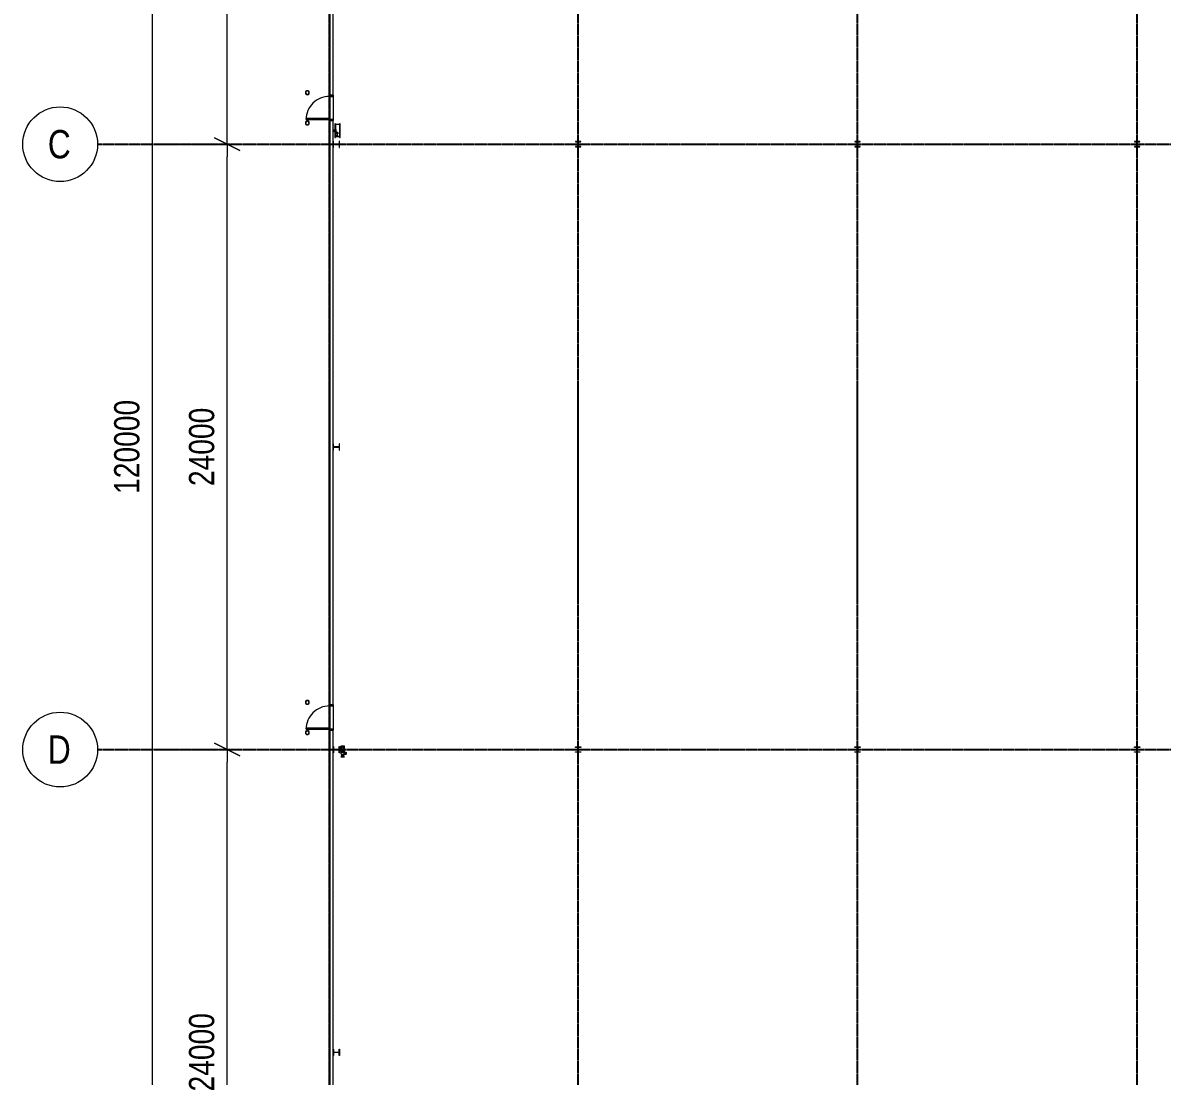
# Model space of a CAD drawing. Header units: millimetres. Extents: x -637480 to 299894, y -125373 to 39000.
# Drawn here: x -12160 to 33029, y -84949 to -43187 of the extents above; entities that cross this region are included whole.
import ezdxf
from ezdxf.enums import TextEntityAlignment as Align

# ---------------------------------------------------------------- set-up
doc = ezdxf.new("R2010")
doc.units = ezdxf.units.MM
doc.linetypes.add('Xref building Toll$0$Grid Line', pattern=[22.225, 12.7, -3.175, 3.175, -3.175])
for name, color, linetype, lineweight in [('AM_BOR', 4, 'Continuous', 25), ('Xref building Toll$0$A-DOOR', 31, 'Continuous', 9), ('Xref building Toll$0$A-DOOR-HDLN', 31, 'Continuous', 9), ('Xref building Toll$0$A-FLOR', 192, 'Continuous', 25), ('Xref building Toll$0$A-GENM', 13, 'Continuous', 9), ('Xref building Toll$0$A-WALL', 113, 'Continuous', 9), ('Xref building Toll$0$annotation - dimensions', 7, 'Continuous', 0), ('Xref building Toll$0$annotation - text', 7, 'Continuous', 0), ('Xref building Toll$0$P-SANR-FIXT', 6, 'Continuous', 9), ('Xref building Toll$0$S-COLS', 52, 'Continuous', 9)]:
    doc.layers.add(name, color=color, linetype=linetype, lineweight=lineweight)
doc.layers.add('Xref building Toll$0$S-GRID', color=8, linetype='Continuous')
doc.styles.add('Xref building Toll$0$1 200 sub headings', font='arial.ttf', dxfattribs={"width": 0.821429, "height": 560})
doc.styles.add('Xref building Toll$0$1 500 general', font='arial.ttf', dxfattribs={"width": 0.870588, "height": 850})
doc.styles.add('Xref building Toll$0$1 500 general_0', font='arial.ttf', dxfattribs={"width": 0.870588})
doc.dimstyles.new('Xref building Toll$0$1 500', dxfattribs={"dimtxt": 850, "dimasz": 425, "dimexe": 425, "dimexo": 0.0625, "dimgap": 425, "dimtad": 1, "dimdec": 0, "dimzin": 11, "dimdsep": 46, "dimtxsty": 'Xref building Toll$0$1 500 general', "dimblk": 'Xref building Toll$0$_Oblique_2.0', "dimcen": 0.09, "dimclrd": 256, "dimclre": 256, "dimadec": 4, "dimazin": 3, "dimtfac": 1, "dimtdec": 0, "dimtmove": 2, "dimatfit": 1, "dimldrblk": 'Xref building Toll$0$TerminatorOpen_2.0', "dimfxl": 1700, "dimfxlon": 1, "dimfrac": 2, "dimtolj": 1, "dimtzin": 11, "dimlwd": 0, "dimlwe": 0, "dimarcsym": 0})

# ---------------------------------------------------------------- blocks, each defined once
blk = doc.blocks.new('*U209')
at = {"layer": 'Xref building Toll$0$annotation - text', "linetype": 'Continuous', "lineweight": 13}
blk.add_circle((0, 0), 0.732, dxfattribs=at)
at = {"layer": 'Xref building Toll$0$annotation - text', "style": 'Xref building Toll$0$1 200 sub headings', "width": 0.8}
blk.add_text('C', height=0.556, dxfattribs=at).set_placement((-0.017, 0), align=Align.MIDDLE_CENTER)
blk = doc.blocks.new('*U210')
at = {"layer": 'Xref building Toll$0$annotation - text', "linetype": 'Continuous', "lineweight": 13}
blk.add_circle((0, 0), 0.732, dxfattribs=at)
at = {"layer": 'Xref building Toll$0$annotation - text', "style": 'Xref building Toll$0$1 200 sub headings', "width": 0.8}
blk.add_text('D', height=0.556, dxfattribs=at).set_placement((-0.017, 0), align=Align.MIDDLE_CENTER)
blk = doc.blocks.new('Xref building Toll$0$_Oblique_2.0')
at = {"color": 0, "linetype": 'ByBlock', "lineweight": -2}
for p, q in [((0.5, 1), (-0.5, -1)), ((0, 0), (-1, 0))]:
    blk.add_line(p, q, dxfattribs=at)
blk = doc.blocks.new('*D239')
at = {"layer": 'Defpoints', "color": 0, "linetype": 'Continuous', "transparency": 16777216}
for p in [(-312188, 163299), (-307043, 163299), (-312188, 139299)]:
    blk.add_point(p, dxfattribs=at)
at = {"layer": 'Xref building Toll$0$annotation - dimensions', "linetype": 'Continuous', "lineweight": 0, "transparency": 16777216}
for p, q in [((-309043, 163299), (-306543, 163299)), ((-307043, 139799), (-307043, 162799)), ((-309043, 139299), (-306543, 139299))]:
    blk.add_line(p, q, dxfattribs=at)
at = {"layer": 'Xref building Toll$0$annotation - dimensions', "linetype": 'Continuous', "lineweight": 0, "transparency": 16777216, "xscale": 500, "yscale": 500, "zscale": 500}
for p, rotation in [((-307043, 163299), 90), ((-307043, 139299), 270)]:
    blk.add_blockref('Xref building Toll$0$_Oblique_2.0', p, dxfattribs=dict(at, rotation=rotation))
at = {"layer": 'Xref building Toll$0$annotation - dimensions', "color": 0, "linetype": 'Continuous', "lineweight": 0, "transparency": 16777216, "insert": (-308054, 151299), "char_height": 1000, "attachment_point": 5, "rotation": 90, "style": 'Xref building Toll$0$1 500 general_0'}
blk.add_mtext('\\A1;\\H1x;\\W0.8;24000', dxfattribs=at)
blk = doc.blocks.new('Xref building Toll$0$TerminatorOpen_2.0')
at = {"color": 0, "linetype": 'ByBlock', "lineweight": -2}
for q in [(-1, 1), (-1, 0), (-1, -1)]:
    blk.add_line((0, 0), q, dxfattribs=at)
blk = doc.blocks.new('*D241')
at = {"layer": 'Defpoints', "color": 0, "linetype": 'Continuous', "transparency": 16777216}
for p in [(-310013, 235299), (-300595, 235299), (-303162, 115299)]:
    blk.add_point(p, dxfattribs=at)
at = {"layer": 'Xref building Toll$0$annotation - dimensions', "linetype": 'Continuous', "lineweight": 0, "transparency": 16777216}
for p, q in [((-308013, 235299), (-310513, 235299)), ((-310013, 115799), (-310013, 234799)), ((-308013, 115299), (-310513, 115299))]:
    blk.add_line(p, q, dxfattribs=at)
at = {"layer": 'Xref building Toll$0$annotation - dimensions', "linetype": 'Continuous', "lineweight": 0, "transparency": 16777216, "xscale": 500, "yscale": 500, "zscale": 500}
for p, rotation in [((-310013, 235299), 90), ((-310013, 115299), 270)]:
    blk.add_blockref('Xref building Toll$0$_Oblique_2.0', p, dxfattribs=dict(at, rotation=rotation))
at = {"layer": 'Xref building Toll$0$annotation - dimensions', "color": 0, "linetype": 'Continuous', "lineweight": 0, "transparency": 16777216, "insert": (-311023, 175299), "char_height": 1000, "attachment_point": 5, "rotation": 90, "style": 'Xref building Toll$0$1 500 general_0'}
blk.add_mtext('\\A1;\\H1x;\\W0.8;120000', dxfattribs=at)
blk = doc.blocks.new('*D235')
at = {"layer": 'Defpoints', "color": 0, "linetype": 'Continuous', "transparency": 16777216}
for p in [(-312188, 187299), (-307043, 187299), (-312188, 163299)]:
    blk.add_point(p, dxfattribs=at)
at = {"layer": 'Xref building Toll$0$annotation - dimensions', "linetype": 'Continuous', "lineweight": 0, "transparency": 16777216}
for p, q in [((-309043, 187299), (-306543, 187299)), ((-307043, 163799), (-307043, 186799)), ((-309043, 163299), (-306543, 163299))]:
    blk.add_line(p, q, dxfattribs=at)
at = {"layer": 'Xref building Toll$0$annotation - dimensions', "linetype": 'Continuous', "lineweight": 0, "transparency": 16777216, "xscale": 500, "yscale": 500, "zscale": 500}
for p, rotation in [((-307043, 187299), 90), ((-307043, 163299), 270)]:
    blk.add_blockref('Xref building Toll$0$_Oblique_2.0', p, dxfattribs=dict(at, rotation=rotation))
at = {"layer": 'Xref building Toll$0$annotation - dimensions', "color": 0, "linetype": 'Continuous', "lineweight": 0, "transparency": 16777216, "insert": (-308054, 175299), "char_height": 1000, "attachment_point": 5, "rotation": 90, "style": 'Xref building Toll$0$1 500 general_0'}
blk.add_mtext('\\A1;\\H1x;\\W0.8;24000', dxfattribs=at)
blk = doc.blocks.new('*D236')
at = {"layer": 'Defpoints', "color": 0, "linetype": 'Continuous', "transparency": 16777216}
for p in [(-312188, 211299), (-307043, 211299), (-312188, 187299)]:
    blk.add_point(p, dxfattribs=at)
at = {"layer": 'Xref building Toll$0$annotation - dimensions', "linetype": 'Continuous', "lineweight": 0, "transparency": 16777216}
for p, q in [((-309043, 211299), (-306543, 211299)), ((-307043, 187799), (-307043, 210799)), ((-309043, 187299), (-306543, 187299))]:
    blk.add_line(p, q, dxfattribs=at)
at = {"layer": 'Xref building Toll$0$annotation - dimensions', "linetype": 'Continuous', "lineweight": 0, "transparency": 16777216, "xscale": 500, "yscale": 500, "zscale": 500}
for p, rotation in [((-307043, 211299), 90), ((-307043, 187299), 270)]:
    blk.add_blockref('Xref building Toll$0$_Oblique_2.0', p, dxfattribs=dict(at, rotation=rotation))
at = {"layer": 'Xref building Toll$0$annotation - dimensions', "color": 0, "linetype": 'Continuous', "lineweight": 0, "transparency": 16777216, "insert": (-308054, 199299), "char_height": 1000, "attachment_point": 5, "rotation": 90, "style": 'Xref building Toll$0$1 500 general_0'}
blk.add_mtext('\\A1;\\H1x;\\W0.8;24000', dxfattribs=at)
blk = doc.blocks.new('Xref building Toll$0$_SBA 1SWING SPDoor 01a - 920W x 2040H WD-1991710-MASTER GROUND FLOOR')
at = {"layer": 'Xref building Toll$0$A-DOOR'}
for p, q in [((-500, -75), (-500, 75)), ((-460, 75), (-500, 75)), ((-500, 75), (-500, 75)), ((-460, 75), (-500, 75)), ((-500, 75), (-500, -75)), ((-460, 75), (-460, 75)), ((-460, 75), (-460, -75)), ((-460, -75), (-460, 75)), ((460, 75), (500, 75)), ((460, -75), (460, 75)), ((460, 75), (460, 75)), ((500, 75), (460, 75)), ((460, 75), (460, -75)), ((500, 75), (500, -75)), ((500, 75), (500, 75)), ((500, -75), (500, 75)), ((-500, -75), (-500, -75)), ((-500, -75), (-460, -75)), ((-500, -75), (-460, -75)), ((-460, -75), (-460, -75)), ((420, -75), (420, -995)), ((460, -75), (420, -75)), ((460, -995), (460, -75)), ((500, -75), (460, -75)), ((460, -75), (460, -75)), ((460, -75), (500, -75)), ((500, -75), (500, -75)), ((460, -995), (420, -995))]:
    blk.add_line(p, q, dxfattribs=at)
blk.add_arc((460, -75), 920, 180, 270, dxfattribs=at)
at = {"layer": 'Xref building Toll$0$A-DOOR-HDLN'}
blk.add_line((-460, -75), (460, -75), dxfattribs=at)
blk = doc.blocks.new('Xref building Toll$0$UC-Universal Column-Column - C4_5-250UC73-1332368-MASTER GROUND FLOOR')
at = {"layer": 'Xref building Toll$0$S-COLS', "lineweight": 18}
for p, q in [((127, 127), (-127, 127)), ((-127, 127), (-127, 112.8)), ((-127, 112.8), (-18.3, 112.8)), ((-4.3, 98.8), (-4.3, -98.8)), ((4.3, -98.8), (4.3, 98.8)), ((18.3, 112.8), (127, 112.8)), ((127, 112.8), (127, 127)), ((-18.3, -112.8), (-127, -112.8)), ((-127, -112.8), (-127, -127)), ((-127, -127), (127, -127)), ((127, -112.8), (18.3, -112.8)), ((127, -127), (127, -112.8))]:
    blk.add_line(p, q, dxfattribs=at)
at = {"layer": 'Xref building Toll$0$S-COLS'}
for p, q in [((-127, 127), (-127, 127)), ((-127, 112.8), (-127, 112.8)), ((127, 127), (127, 127)), ((127, 112.8), (127, 112.8)), ((-127, -112.8), (-127, -112.8)), ((-127, -127), (-127, -127)), ((127, -112.8), (127, -112.8)), ((127, -127), (127, -127))]:
    blk.add_line(p, q, dxfattribs=at)
at = {"layer": 'Xref building Toll$0$S-COLS', "lineweight": 18}
for centre, start, end in [((-18.3, 98.8), 0, 90), ((18.3, 98.8), 90, 180), ((-18.3, -98.8), 270, 0), ((18.3, -98.8), 180, 270)]:
    blk.add_arc(centre, 14, start, end, dxfattribs=at)
blk = doc.blocks.new('Xref building Toll$0$UC-Universal Column-Column - C4_5-250UC73-930545-MASTER GROUND FLOOR')
at = {"layer": 'Xref building Toll$0$S-COLS', "lineweight": 18}
for p, q in [((127, 127), (-127, 127)), ((-127, 127), (-127, 112.8)), ((-127, 112.8), (-18.3, 112.8)), ((-4.3, 98.8), (-4.3, -98.8)), ((4.3, -98.8), (4.3, 98.8)), ((18.3, 112.8), (127, 112.8)), ((127, 112.8), (127, 127)), ((-18.3, -112.8), (-127, -112.8)), ((-127, -112.8), (-127, -127)), ((-127, -127), (127, -127)), ((127, -112.8), (18.3, -112.8)), ((127, -127), (127, -112.8))]:
    blk.add_line(p, q, dxfattribs=at)
at = {"layer": 'Xref building Toll$0$S-COLS'}
for p, q in [((-127, 127), (-127, 127)), ((-127, 112.8), (-127, 112.8)), ((127, 127), (127, 127)), ((127, 112.8), (127, 112.8)), ((-127, -112.8), (-127, -112.8)), ((-127, -127), (-127, -127)), ((127, -112.8), (127, -112.8)), ((127, -127), (127, -127))]:
    blk.add_line(p, q, dxfattribs=at)
at = {"layer": 'Xref building Toll$0$S-COLS', "lineweight": 18}
for centre, start, end in [((-18.3, 98.8), 0, 90), ((18.3, 98.8), 90, 180), ((-18.3, -98.8), 270, 0), ((18.3, -98.8), 180, 270)]:
    blk.add_arc(centre, 14, start, end, dxfattribs=at)
blk = doc.blocks.new('Xref building Toll$0$UC-Universal Column-Column - C2_5-200UC60-1338439-MASTER GROUND FLOOR')
at = {"layer": 'Xref building Toll$0$S-COLS', "lineweight": 18}
for p, q in [((105, 102.5), (-105, 102.5)), ((-105, 102.5), (-105, 88.3)), ((-105, 88.3), (-16.05, 88.3)), ((-4.65, 76.9), (-4.65, -76.9)), ((4.65, -76.9), (4.65, 76.9)), ((16.05, 88.3), (105, 88.3)), ((105, 88.3), (105, 102.5)), ((-16.05, -88.3), (-105, -88.3)), ((-105, -88.3), (-105, -102.5)), ((-105, -102.5), (105, -102.5)), ((105, -88.3), (16.05, -88.3)), ((105, -102.5), (105, -88.3))]:
    blk.add_line(p, q, dxfattribs=at)
at = {"layer": 'Xref building Toll$0$S-COLS'}
for p, q in [((-105, 102.5), (-105, 102.5)), ((-105, 88.3), (-105, 88.3)), ((105, 102.5), (105, 102.5)), ((105, 88.3), (105, 88.3)), ((-105, -88.3), (-105, -88.3)), ((-105, -102.5), (-105, -102.5)), ((105, -88.3), (105, -88.3)), ((105, -102.5), (105, -102.5))]:
    blk.add_line(p, q, dxfattribs=at)
at = {"layer": 'Xref building Toll$0$S-COLS', "lineweight": 18}
for centre, start, end in [((-16.05, 76.9), 0, 90), ((16.05, 76.9), 90, 180), ((-16.05, -76.9), 270, 0), ((16.05, -76.9), 180, 270)]:
    blk.add_arc(centre, 11.4, start, end, dxfattribs=at)
blk = doc.blocks.new('Xref building Toll$0$UC-Universal Column-Column - C2_5-200UC60-1338438-MASTER GROUND FLOOR')
at = {"layer": 'Xref building Toll$0$S-COLS', "lineweight": 18}
for p, q in [((-105, 102.5), (105, 102.5)), ((-105, 88.3), (-105, 102.5)), ((-16.05, 88.3), (-105, 88.3)), ((-4.65, -76.9), (-4.65, 76.9)), ((4.65, 76.9), (4.65, -76.9)), ((105, 88.3), (16.05, 88.3)), ((105, 102.5), (105, 88.3)), ((-105, -88.3), (-16.05, -88.3)), ((-105, -102.5), (-105, -88.3)), ((105, -102.5), (-105, -102.5)), ((16.05, -88.3), (105, -88.3)), ((105, -88.3), (105, -102.5))]:
    blk.add_line(p, q, dxfattribs=at)
at = {"layer": 'Xref building Toll$0$S-COLS'}
for p, q in [((-105, 102.5), (-105, 102.5)), ((-105, 88.3), (-105, 88.3)), ((105, 102.5), (105, 102.5)), ((105, 88.3), (105, 88.3)), ((-105, -88.3), (-105, -88.3)), ((-105, -102.5), (-105, -102.5)), ((105, -88.3), (105, -88.3)), ((105, -102.5), (105, -102.5))]:
    blk.add_line(p, q, dxfattribs=at)
at = {"layer": 'Xref building Toll$0$S-COLS', "lineweight": 18}
for centre, start, end in [((-16.05, 76.9), 360, 90), ((16.05, 76.9), 90, 180), ((-16.05, -76.9), 270, 360), ((16.05, -76.9), 180, 270)]:
    blk.add_arc(centre, 11.4, start, end, dxfattribs=at)
blk = doc.blocks.new('Xref building Toll$0$UC-Universal Column-Column - C4_5-250UC73-1332379-MASTER GROUND FLOOR')
at = {"layer": 'Xref building Toll$0$S-COLS', "lineweight": 18}
for p, q in [((-127, 127), (127, 127)), ((-127, 112.8), (-127, 127)), ((-18.3, 112.8), (-127, 112.8)), ((-4.3, -98.8), (-4.3, 98.8)), ((4.3, 98.8), (4.3, -98.8)), ((127, 112.8), (18.3, 112.8)), ((127, 127), (127, 112.8)), ((-127, -112.8), (-18.3, -112.8)), ((-127, -127), (-127, -112.8)), ((127, -127), (-127, -127)), ((18.3, -112.8), (127, -112.8)), ((127, -112.8), (127, -127))]:
    blk.add_line(p, q, dxfattribs=at)
at = {"layer": 'Xref building Toll$0$S-COLS'}
for p, q in [((-127, 127), (-127, 127)), ((-127, 112.8), (-127, 112.8)), ((127, 127), (127, 127)), ((127, 112.8), (127, 112.8)), ((-127, -112.8), (-127, -112.8)), ((-127, -127), (-127, -127)), ((127, -112.8), (127, -112.8)), ((127, -127), (127, -127))]:
    blk.add_line(p, q, dxfattribs=at)
at = {"layer": 'Xref building Toll$0$S-COLS', "lineweight": 18}
for centre, start, end in [((-18.3, 98.8), 360, 90), ((18.3, 98.8), 90, 180), ((-18.3, -98.8), 270, 360), ((18.3, -98.8), 180, 270)]:
    blk.add_arc(centre, 14, start, end, dxfattribs=at)
blk = doc.blocks.new('Xref building Toll$0$UC-Universal Column-Column - C4_5-250UC73-1332380-MASTER GROUND FLOOR')
at = {"layer": 'Xref building Toll$0$S-COLS', "lineweight": 18}
for p, q in [((-127, 127), (127, 127)), ((-127, 112.8), (-127, 127)), ((-18.3, 112.8), (-127, 112.8)), ((-4.3, -98.8), (-4.3, 98.8)), ((4.3, 98.8), (4.3, -98.8)), ((127, 112.8), (18.3, 112.8)), ((127, 127), (127, 112.8)), ((-127, -112.8), (-18.3, -112.8)), ((-127, -127), (-127, -112.8)), ((127, -127), (-127, -127)), ((18.3, -112.8), (127, -112.8)), ((127, -112.8), (127, -127))]:
    blk.add_line(p, q, dxfattribs=at)
at = {"layer": 'Xref building Toll$0$S-COLS'}
for p, q in [((-127, 127), (-127, 127)), ((-127, 112.8), (-127, 112.8)), ((127, 127), (127, 127)), ((127, 112.8), (127, 112.8)), ((-127, -112.8), (-127, -112.8)), ((-127, -127), (-127, -127)), ((127, -112.8), (127, -112.8)), ((127, -127), (127, -127))]:
    blk.add_line(p, q, dxfattribs=at)
at = {"layer": 'Xref building Toll$0$S-COLS', "lineweight": 18}
for centre, start, end in [((-18.3, 98.8), 360, 90), ((18.3, 98.8), 90, 180), ((-18.3, -98.8), 270, 360), ((18.3, -98.8), 180, 270)]:
    blk.add_arc(centre, 14, start, end, dxfattribs=at)
blk = doc.blocks.new('Xref building Toll$0$BLD_External 02 - 150 Bollard 1200 high-1719495-MASTER GROUND FLOOR')
at = {"layer": 'Xref building Toll$0$A-GENM'}
for radius, start, end in [(78, 360, 180), (78, 0, 180), (78, 360, 180), (78, 0, 180), (78, 180, 360), (78, 180, 360), (78, 180, 360), (78, 180, 360), (75, 0, 180), (75, 0, 180), (75, 0, 180), (75, 0, 180), (75, 360, 180), (75, 360, 180), (75, 0, 180), (75, 180, 0), (75, 180, 360), (75, 180, 0), (75, 180, 360), (75, 180, 360), (75, 180, 360), (75, 180, 360), (69, 0, 180), (69, 0, 180), (69, 0, 180), (69, 0, 180), (69, 180, 360), (69, 180, 360), (69, 180, 0), (69, 180, 360)]:
    blk.add_arc((-3, 62), radius, start, end, dxfattribs=at)
blk = doc.blocks.new('Xref building Toll$0$Fire_Hose_Reel_-_Non_Hosted_9381 - Fire_Hose_Reel_-_Non_Hosted_9381-1827019-MASTER GROUND FLOOR')
at = {"layer": 'Xref building Toll$0$P-SANR-FIXT'}
for p, q in [((269, 249), (-272, 249)), ((-272, 249), (-272, 224)), ((-272, 224), (-238, 224)), ((-238, 69), (-272, 69)), ((-272, 69), (-272, 44)), ((-272, 44), (269, 44)), ((-238, 224), (-238, 69)), ((-238, 224), (233, 224)), ((-238, 69), (233, 69)), ((-188, 69), (-188, 59)), ((-61, 69), (-188, 69)), ((-188, 69), (-61, 69)), ((-188, 59), (-188, 69)), ((-188, 69), (-188, 69)), ((-188, 59), (-61, 59)), ((-61, 59), (-188, 59)), ((-188, 59), (-188, 59)), ((-23, 67), (-186, 67)), ((-186, 67), (-186, 61)), ((-186, 61), (-186, 67)), ((-186, 67), (-23, 67)), ((-186, 67), (-186, 67)), ((-186, 61), (-26, 61)), ((-26, 61), (-186, 61)), ((-186, 61), (-186, 61)), ((-90, 250), (-90, 240)), ((-61, 59), (-61, 69)), ((-61, 69), (-61, 59)), ((-61, 69), (-61, 69)), ((-61, 59), (-61, 59)), ((-26, 61), (-10, 42)), ((-10, 42), (-26, 61)), ((-26, 61), (-26, 61)), ((-5, 46), (-23, 67)), ((-23, 67), (-5, 46)), ((-23, 67), (-23, 67)), ((0, 23), (-20, 12)), ((-20, 12), (0, 23)), ((-20, 12), (-20, -12)), ((-20, -12), (-20, 12)), ((-20, 12), (-20, 12)), ((-16, 40), (-16, 30)), ((0, 18), (-16, 9)), ((-16, 9), (0, 18)), ((0, 18), (-16, 9)), ((-16, 9), (0, 18)), ((-16, 9), (-16, -9)), ((-16, -9), (-16, 9)), ((-16, 9), (-16, 9)), ((-16, 9), (-16, -9)), ((-16, -9), (-16, 9)), ((-16, 9), (-16, 9)), ((128, 112), (-13, 20)), ((-12, 100), (-12, 27)), ((-11, 16), (131, 109)), ((30, 48), (-10, 48)), ((-10, 48), (-10, 48)), ((-10, 48), (40, 48)), ((-10, 42), (-10, 48)), ((-10, 42), (-10, 48)), ((-10, 42), (-5, 46)), ((-5, 46), (-10, 42)), ((-10, 42), (-10, 42)), ((40, 42), (-10, 42)), ((-10, 42), (-10, 42)), ((-10, 42), (30, 42)), ((-10, 40), (-10, 0)), ((-5, 46), (-5, 46)), ((0, 250), (0, 250)), ((0, 250), (0, 250)), ((0, 240), (0, 240)), ((0, 240), (0, 240)), ((0, 100), (0, 100)), ((0, 100), (0, 100)), ((0, 40), (0, 40)), ((0, 40), (0, 40)), ((0, 40), (0, 40)), ((0, 40), (0, 40)), ((0, 27), (0, 27)), ((0, 27), (0, 27)), ((20, 12), (0, 23)), ((0, 23), (20, 12)), ((0, 23), (0, 23)), ((16, 9), (0, 18)), ((0, 18), (16, 9)), ((0, 18), (0, 18)), ((16, 9), (0, 18)), ((0, 18), (16, 9)), ((0, 18), (0, 18)), ((0, 0), (0, 0)), ((0, 0), (0, 0)), ((10, 0), (10, 40)), ((13, 27), (13, 100)), ((16, 30), (16, 40)), ((16, -9), (16, 9)), ((16, 9), (16, -9)), ((16, 9), (16, 9)), ((16, -9), (16, 9)), ((16, 9), (16, -9)), ((16, 9), (16, 9)), ((33, 29), (18, -7)), ((20, -12), (20, 12)), ((20, 12), (20, -12)), ((20, 12), (20, 12)), ((22, -9), (36, 28)), ((40, 48), (30, 48)), ((30, 42), (30, 48)), ((30, 42), (40, 42)), ((33, 29), (36, 28)), ((36, 28), (33, 29)), ((79, 155), (38, 54)), ((38, 54), (42, 53)), ((42, 53), (38, 54)), ((40, 48), (40, 42)), ((42, 53), (82, 153)), ((42, 42), (42, 48)), ((114, 149), (79, 149)), ((79, 129), (114, 129)), ((127, 159), (85, 159)), ((85, 155), (127, 155)), ((122, 165), (87, 165)), ((87, 157), (87, 157)), ((87, 157), (87, 157)), ((87, 150), (122, 150)), ((90, 240), (90, 250)), ((185, 149), (114, 149)), ((114, 129), (185, 129)), ((122, 157), (122, 157)), ((122, 157), (122, 157)), ((124, 152), (124, 116)), ((130, 152), (130, 115)), ((132, 152), (132, 152)), ((132, 152), (132, 152)), ((132, 116), (132, 116)), ((132, 116), (132, 116)), ((134, 115), (134, 152)), ((139, 116), (139, 152)), ((233, 69), (233, 224)), ((233, 224), (269, 224)), ((269, 69), (233, 69)), ((269, 224), (269, 249)), ((269, 44), (269, 69)), ((-20, -12), (0, -23)), ((0, -23), (-20, -12)), ((-20, -12), (-20, -12)), ((-16, -9), (0, -18)), ((0, -18), (-16, -9)), ((-16, -9), (-16, -9)), ((-16, -9), (0, -18)), ((0, -18), (-16, -9)), ((-16, -9), (-16, -9)), ((0, -18), (16, -9)), ((16, -9), (0, -18)), ((0, -18), (16, -9)), ((16, -9), (0, -18)), ((0, -23), (20, -12)), ((20, -12), (0, -23)), ((0, -18), (0, -18)), ((0, -18), (0, -18)), ((0, -23), (0, -23)), ((16, -9), (16, -9)), ((16, -9), (16, -9)), ((20, -12), (20, -12))]:
    blk.add_line(p, q, dxfattribs=at)
at = {"layer": 'Xref building Toll$0$P-SANR-FIXT', "flags": 128}
for points in [[(-13, 20), (-23, 0), (-13, -20), (10, -21), (22, -9)], [(18, -7), (4, -19), (-14, -13), (-19, 5), (-11, 16)], [(-16, 30), (-16, 5), (-16, 0)], [(16, 0), (16, 14), (16, 30)], [(185, 149), (224, 149), (224, 149)], [(224, 129), (186, 129), (185, 129)]]:
    blk.add_lwpolyline(points, dxfattribs=at)
at = {"layer": 'Xref building Toll$0$P-SANR-FIXT'}
for centre, radius, start, end in [((0, 0), 20, 360, 180), ((0, 0), 20, 0, 180), ((0, 0), 20, 180, 360), ((0, 0), 16, 90, 270), ((0, 0), 12.5, 360, 180), ((0, 0), 12.5, 0, 180), ((0, 0), 12.5, 360, 180), ((0, 0), 12.5, 0, 180), ((0, 0), 12.5, 180, 360), ((0, 0), 12.5, 180, 360), ((0, 0), 12.5, 180, 360), ((0, 0), 12.5, 180, 360), ((0, 0), 16, 270, 90), ((224, 139), 10, 0, 180), ((224, 139), 10, 180, 360), ((0, 0), 20, 180, 360)]:
    blk.add_arc(centre, radius, start, end, dxfattribs=at)
for centre, start_param, end_param in [((79, 139), 4.712389, 7.853982), ((79, 139), 1.570796, 4.712389), ((114, 139), 4.712389, 7.853982), ((114, 139), 4.712389, 7.853982), ((114, 139), 1.570796, 4.712389), ((114, 139), 1.570796, 4.712389)]:
    blk.add_ellipse(centre, major_axis=(0, 10), ratio=0.935789, start_param=start_param, end_param=end_param, dxfattribs=at)
blk = doc.blocks.new('Xref building Toll$0$HYD-SINGLE HEAD - Standard-1800782-MASTER GROUND FLOOR')
at = {"layer": 'Xref building Toll$0$A-GENM'}
for p, q in [((186, 12), (-14, 12)), ((-14, 12), (-14, -128)), ((-14, -128), (-14, 12)), ((186, 12), (186, -128)), ((186, -128), (186, 12)), ((231, 71), (231, 54)), ((236, 54), (236, -4)), ((296, -4), (296, 54)), ((301, 54), (301, 71)), ((390, 12), (390, -128)), ((400, 12), (400, 12)), ((400, 12), (400, 12)), ((410, -128), (410, 12)), ((-14, -128), (186, -128)), ((217, -8), (186, -8)), ((186, -108), (186, -8)), ((186, -8), (186, -108)), ((186, -108), (217, -108)), ((217, -8), (217, -58)), ((217, -58), (217, -8)), ((217, -58), (217, -108)), ((217, -108), (217, -58)), ((347, -8), (315, -8)), ((315, -58), (315, -8)), ((315, -8), (315, -58)), ((315, -108), (315, -58)), ((315, -58), (315, -108)), ((315, -108), (347, -108)), ((347, -108), (347, -8)), ((347, -8), (347, -108)), ((367, -28), (347, -28)), ((347, -88), (347, -28)), ((347, -28), (347, -88)), ((347, -88), (367, -88)), ((367, -88), (367, -28)), ((367, -28), (367, -88)), ((400, -48), (367, -48)), ((367, -68), (367, -48)), ((367, -48), (367, -68)), ((367, -68), (400, -68)), ((400, -48), (400, -68)), ((400, -68), (400, -48)), ((400, -128), (400, -128)), ((400, -128), (400, -128))]:
    blk.add_line(p, q, dxfattribs=at)
at = {"layer": 'Xref building Toll$0$A-GENM', "flags": 128}
for points in [[(217, -8), (282, 10), (315, -8)], [(390, -128), (390, -96), (390, -29), (390, 11), (390, 12)], [(390, 12), (390, -21), (390, -88), (390, -128), (390, -128)], [(410, 12), (410, -21), (410, -88), (410, -128), (410, -128)], [(410, -128), (410, -96), (410, -29), (410, 11), (410, 12)], [(315, -108), (251, -127), (217, -108)]]:
    blk.add_lwpolyline(points, dxfattribs=at)
at = {"layer": 'Xref building Toll$0$A-GENM'}
for centre, radius, start, end in [((86, -58), 60, 90, 270), ((86, -58), 60, 270, 90), ((86, -58), 50, 90, 270), ((86, -58), 50, 90, 270), ((86, -58), 50, 270, 90), ((86, -58), 50, 270, 90), ((400, -58), 10, 90, 270), ((400, -58), 10, 90, 270), ((400, -58), 10, 270, 90), ((400, -58), 10, 270, 90)]:
    blk.add_arc(centre, radius, start, end, dxfattribs=at)
for centre, major_axis, start_param, end_param in [((266, 71), (35, 0), 0, 3.141593), ((266, 54), (35, 0), 0, 3.141593), ((266, 71), (35, 0), 3.141593, 6.283185), ((266, 54), (35, 0), 3.141593, 6.283185), ((266, 54), (30, 0), 0, 3.141593), ((266, 54), (30, 0), 3.141593, 6.283185), ((266, -4), (30, 0), 0, 3.141593), ((266, -4), (30, 0), 3.141593, 6.283185)]:
    blk.add_ellipse(centre, major_axis=major_axis, ratio=0.5, start_param=start_param, end_param=end_param, dxfattribs=at)
for points in [[(86, 2), (83, 1), (79, 1), (74, 0), (71, -1), (69, -1), (67, -2), (64, -3), (61, -4), (58, -6), (56, -7), (53, -8), (51, -10), (46, -14), (42, -18), (37, -25), (33, -31), (31, -36), (29, -40), (28, -45), (27, -49), (27, -54), (26, -58), (27, -63), (27, -69), (29, -75), (31, -81), (32, -85), (34, -88), (37, -93), (42, -99), (46, -103), (50, -106), (52, -108), (54, -109), (56, -110), (58, -111), (61, -113), (64, -114), (67, -115), (69, -116), (71, -116), (74, -117), (79, -118), (83, -118), (86, -118)], [(86, -118), (90, -118), (94, -118), (99, -117), (102, -116), (104, -116), (106, -115), (109, -114), (112, -113), (115, -111), (117, -110), (119, -109), (122, -107), (126, -103), (131, -99), (136, -92), (140, -86), (142, -81), (144, -76), (145, -72), (146, -68), (146, -63), (146, -58), (146, -54), (146, -48), (144, -42), (142, -36), (141, -32), (139, -29), (136, -24), (131, -18), (126, -14), (123, -11), (121, -9), (119, -8), (117, -7), (115, -6), (112, -4), (109, -3), (106, -2), (104, -1), (102, -1), (99, 0), (94, 1), (90, 1), (86, 2)]]:
    blk.add_open_spline(points, degree=3, knots=[0, 0, 0, 0, 0.045455, 0.068182, 0.079545, 0.090909, 0.102273, 0.113636, 0.136364, 0.159091, 0.170455, 0.181818, 0.204545, 0.227273, 0.272727, 0.318182, 0.363636, 0.386364, 0.409091, 0.431818, 0.454545, 0.477273, 0.5, 0.522727, 0.545455, 0.590909, 0.613636, 0.636364, 0.659091, 0.681818, 0.727273, 0.772727, 0.795455, 0.806818, 0.818182, 0.829545, 0.840909, 0.863636, 0.886364, 0.897727, 0.909091, 0.920455, 0.931818, 0.954545, 1, 1, 1, 1], dxfattribs=at)
blk = doc.blocks.new('Xref building Toll$0$Toll Grids')
at = {"layer": 'Xref building Toll$0$S-GRID', "linetype": 'Xref building Toll$0$Grid Line'}
for p, q in [((0, -125373.3), (0, 36031.5)), ((9861, -125373.3), (9861, 36031.5)), ((20948, -125373.3), (20948, 36031.5)), ((32035, -125373.3), (32035, 36031.5)), ((-9195.8, -48000), (280997.7, -48000)), ((-9195.8, -72000), (280997.7, -72000))]:
    blk.add_line(p, q, dxfattribs=at)
at = {"layer": 'Xref building Toll$0$annotation - text', "xscale": 2025, "yscale": 2025, "zscale": 2025}
for name, p in [('*U209', (-10677.8, -48000)), ('*U210', (-10677.8, -72000))]:
    blk.add_blockref(name, p, dxfattribs=at)
at = {"layer": 'Xref building Toll$0$annotation - dimensions', "linetype": 'Continuous', "lineweight": 0}
for base, p1, p2, picture, middle in [((-7020, 0), (-169.2, -120000), (2397.6, 0), '*D241', (-8030.6, -60000)), ((-4050.9, -24000), (-9195.8, -48000), (-9195.8, -24000), '*D236', (-5061.4, -36000)), ((-4050.9, -48000), (-9195.8, -72000), (-9195.8, -48000), '*D235', (-5061.4, -60000)), ((-4050.9, -72000), (-9195.8, -96000), (-9195.8, -72000), '*D239', (-5061.4, -84000))]:
    dim = blk.add_linear_dim(base=base, p1=p1, p2=p2, angle=90, text='\\H1x;\\W0.8;<>', dimstyle='Xref building Toll$0$1 500', override={"dimtxt": 1000, "dimasz": 500, "dimexe": 500, "dimgap": 500, "dimtxsty": 'Xref building Toll$0$1 500 general_0', "dimatfit": 3, "dimfxl": 2000}, dxfattribs=at)
    dim.commit()
    dim.dimension.update_dxf_attribs({"geometry": picture, "text_midpoint": middle, "insert": (302992.6, -235298.7)})
blk = doc.blocks.new('Xref building Toll')
at = {"layer": 'Xref building Toll$0$A-FLOR'}
blk.add_line((0, 29000), (0, -120000), dxfattribs=at)
at = {"layer": 'Xref building Toll$0$A-WALL', "lineweight": 18}
for p, q in [((150, -46062), (150, -15512)), ((0, -46062), (150, -46062)), ((150, -47062), (0, -47062)), ((150, -70230), (150, -47062)), ((0, -70230), (150, -70230)), ((150, -71230), (0, -71230)), ((150, -105010), (150, -71230))]:
    blk.add_line(p, q, dxfattribs=at)
at = {"layer": 'Xref building Toll$0$A-WALL'}
for p, q in [((150, -46062), (150, -47062)), ((150, -70230), (150, -71230))]:
    blk.add_line(p, q, dxfattribs=at)
blk.add_blockref('Xref building Toll$0$Toll Grids', (0, 0))
at = {"layer": 'Xref building Toll$0$A-DOOR', "rotation": 270}
for p in [(75, -46562), (75, -70730)]:
    blk.add_blockref('Xref building Toll$0$_SBA 1SWING SPDoor 01a - 920W x 2040H WD-1991710-MASTER GROUND FLOOR', p, dxfattribs=at)
at = {"layer": 'Xref building Toll$0$A-GENM'}
for name, p, rotation in [('Xref building Toll$0$BLD_External 02 - 150 Bollard 1200 high-1719495-MASTER GROUND FLOOR', (-937.4, -45961.1), 270.0000000000001), ('Xref building Toll$0$BLD_External 02 - 150 Bollard 1200 high-1719495-MASTER GROUND FLOOR', (-937.4, -47161.1), 270.0000000000001), ('Xref building Toll$0$BLD_External 02 - 150 Bollard 1200 high-1719495-MASTER GROUND FLOOR', (-937.4, -70129.1), 270.0000000000001), ('Xref building Toll$0$BLD_External 02 - 150 Bollard 1200 high-1719495-MASTER GROUND FLOOR', (-937.4, -71329.1), 270.0000000000001), ('Xref building Toll$0$HYD-SINGLE HEAD - Standard-1800782-MASTER GROUND FLOOR', (586, -71883.5), 270)]:
    blk.add_blockref(name, p, dxfattribs=dict(at, rotation=rotation))
at = {"layer": 'Xref building Toll$0$P-SANR-FIXT', "rotation": 269.9999999999998}
blk.add_blockref('Xref building Toll$0$Fire_Hose_Reel_-_Non_Hosted_9381 - Fire_Hose_Reel_-_Non_Hosted_9381-1827019-MASTER GROUND FLOOR', (178.1, -47460), dxfattribs=at)
at = {"layer": 'Xref building Toll$0$S-COLS'}
for name, p, rotation in [('Xref building Toll$0$UC-Universal Column-Column - C4_5-250UC73-1332368-MASTER GROUND FLOOR', (277, -48000), 89.99999999999991), ('Xref building Toll$0$UC-Universal Column-Column - C2_5-200UC60-1338439-MASTER GROUND FLOOR', (9861, -48000), 180), ('Xref building Toll$0$UC-Universal Column-Column - C2_5-200UC60-1338439-MASTER GROUND FLOOR', (20948, -48000), 180), ('Xref building Toll$0$UC-Universal Column-Column - C2_5-200UC60-1338439-MASTER GROUND FLOOR', (32035, -48000), 180), ('Xref building Toll$0$UC-Universal Column-Column - C4_5-250UC73-930545-MASTER GROUND FLOOR', (277, -60000), 89.99999999999991), ('Xref building Toll$0$UC-Universal Column-Column - C4_5-250UC73-1332380-MASTER GROUND FLOOR', (277, -72000), 270.0000000000001), ('Xref building Toll$0$UC-Universal Column-Column - C2_5-200UC60-1338438-MASTER GROUND FLOOR', (9861, -72000), 180), ('Xref building Toll$0$UC-Universal Column-Column - C2_5-200UC60-1338438-MASTER GROUND FLOOR', (20948, -72000), 180), ('Xref building Toll$0$UC-Universal Column-Column - C2_5-200UC60-1338438-MASTER GROUND FLOOR', (32035, -72000), 180), ('Xref building Toll$0$UC-Universal Column-Column - C4_5-250UC73-1332379-MASTER GROUND FLOOR', (277, -84000), 270.0000000000001)]:
    blk.add_blockref(name, p, dxfattribs=dict(at, rotation=rotation))

msp = doc.modelspace()

# ---------------------------------------------------------------- block references
at = {"layer": 'AM_BOR'}
msp.add_blockref('Xref building Toll', (0, 0), dxfattribs=at)

doc.saveas('drawing.dxf')
